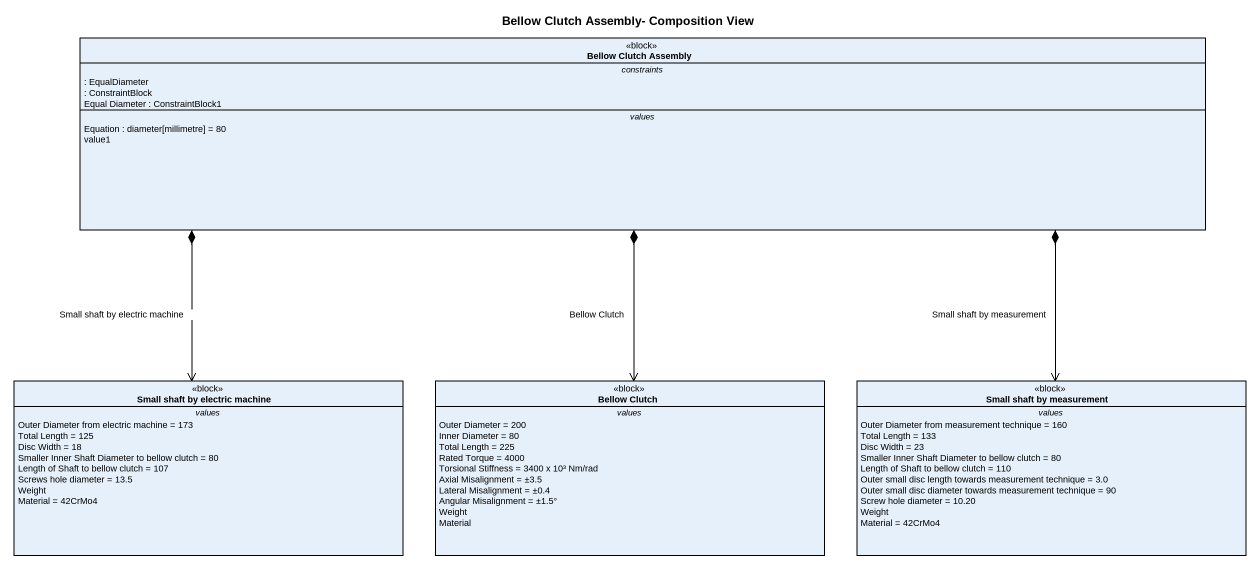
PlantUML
@startuml
title Bellow Clutch Assembly- Composition View
hide circle
hide empty members
class "Bellow Clutch Assembly" as Bellow_Clutch_Assembly <<block>> {
  -- constraints --
  : EqualDiameter
  : ConstraintBlock
  Equal Diameter : ConstraintBlock1
  -- values --
  Equation : diameter[millimetre] = 80
  value1
}
class "Small shaft by electric machine" as Small_shaft_by_electric <<block>> {
  -- values --
  Outer Diameter from electric machine = 173
  Total Length = 125
  Disc Width = 18
  Smaller Inner Shaft Diameter to bellow clutch = 80
  Length of Shaft to bellow clutch = 107
  Screws hole diameter = 13.5
  Weight
  Material = 42CrMo4
}
class "Bellow Clutch" as Bellow_Clutch <<block>> {
  -- values --
  Outer Diameter = 200
  Inner Diameter = 80
  Total Length = 225
  Rated Torque = 4000
  Torsional Stiffness = 3400 x 10³ Nm/rad
  Axial Misalignment = ±3.5
  Lateral Misalignment = ±0.4
  Angular Misalignment = ±1.5°
  Weight
  Material
}
class "Small shaft by measurement" as Small_shaft_by_measurement <<block>> {
  -- values --
  Outer Diameter from measurement technique = 160
  Total Length = 133
  Disc Width = 23
  Smaller Inner Shaft Diameter to bellow clutch = 80
  Length of Shaft to bellow clutch = 110
  Outer small disc length towards measurement technique = 3.0
  Outer small disc diameter towards measurement technique = 90
  Screw hole diameter = 10.20
  Weight
  Material = 42CrMo4
}
Bellow_Clutch_Assembly *--> "Small shaft by electric machine" Small_shaft_by_electric
Bellow_Clutch_Assembly *--> "Bellow Clutch" Bellow_Clutch
Bellow_Clutch_Assembly *--> "Small shaft by measurement" Small_shaft_by_measurement
@enduml
